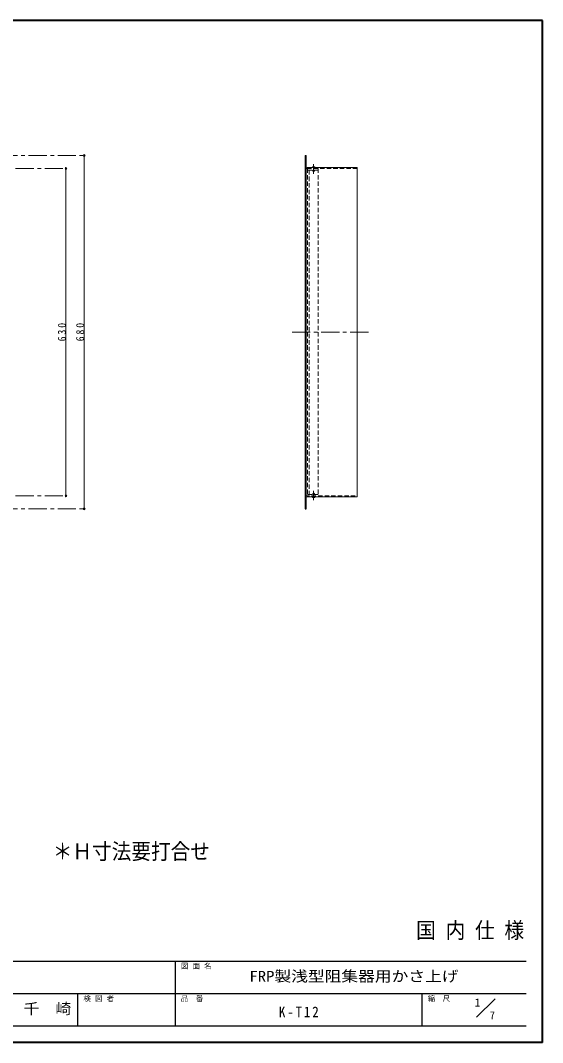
# Model space of a CAD drawing. Units: millimetres, scale not verified. Extents: x -1486 to 1349, y -951 to 1016.
# Drawn here: x 344 to 1349, y -951 to 1016 of the extents above; entities that cross this region are included whole.
import ezdxf
from ezdxf.enums import TextEntityAlignment as Align

# ---------------------------------------------------------------- set-up
doc = ezdxf.new("R2010")
doc.units = ezdxf.units.MM
doc.header["$LTSCALE"] = 7
doc.header["$PDMODE"] = 32
doc.header["$PDSIZE"] = 3.5
doc.linetypes.add('CHAIN1', pattern=[8, 5, -1, 1, -1])
doc.linetypes.add('DASHED1', pattern=[1.8, 1.2, -0.6])
doc.layers.add('0-0', color=7, linetype='Continuous', lineweight=18)
doc.styles.add('ＭＳ ゴシック', font='')
doc.styles.get('ＭＳ ゴシック').set_extended_font_data('MS Gothic')

msp = doc.modelspace()

# ---------------------------------------------------------------- linework, layer by layer
at = {"layer": '0-0', "color": 1, "lineweight": 40}
for p, q in [((1349.039, 1016.339), (-1485.961, 1016.339)), ((1349.039, -950.661), (1349.039, 1016.339)), ((1349.039, -950.661), (-1485.961, -950.661))]:
    msp.add_line(p, q, dxfattribs=at)
at = {"layer": '0-0', "color": 4, "linetype": 'CHAIN1', "lineweight": 9}
for p, q in [((192.039, 756.339), (467.039, 756.339)), ((167.039, 731.339), (432.039, 731.339)), ((908.539, 721.339), (908.539, 739.839)), ((867.039, 416.339), (1017.039, 416.339)), ((167.039, 101.339), (432.039, 101.339)), ((908.539, 111.339), (908.539, 92.839)), ((192.039, 76.339), (467.039, 76.339))]:
    msp.add_line(p, q, dxfattribs=at)
at = {"layer": '0-0', "color": 4, "lineweight": 9}
for p, q in [((467.039, 76.339), (467.039, 756.339)), ((432.039, 731.339), (432.039, 101.339))]:
    msp.add_line(p, q, dxfattribs=at)
at = {"layer": '0-0', "color": 5, "lineweight": 25}
for p, q in [((892.039, 756.339), (894.039, 756.339)), ((892.039, 756.339), (892.039, 76.339)), ((894.039, 76.339), (894.039, 756.339)), ((892.039, 76.339), (894.039, 76.339))]:
    msp.add_line(p, q, dxfattribs=at)
at = {"layer": '0-0'}
for p, q in [((896.039, 733.339), (992.039, 733.339)), ((992.039, 733.339), (992.039, 99.339)), ((896.039, 99.339), (992.039, 99.339)), ((1222.184, -902.016), (1257.539, -866.661))]:
    msp.add_line(p, q, dxfattribs=at)
at = {"layer": '0-0', "color": 4, "linetype": 'DASHED1', "lineweight": 9}
for p, q in [((896.039, 731.339), (992.039, 731.339)), ((897.039, 731.339), (897.039, 101.339)), ((897.039, 728.339), (917.039, 728.339)), ((900.039, 728.339), (900.039, 104.339)), ((906.85, 727.097), (906.539, 728.339)), ((910.228, 727.097), (910.539, 728.339)), ((917.039, 731.339), (917.039, 101.339)), ((909.258, 726.339), (907.82, 726.339)), ((892.039, 101.339), (992.039, 101.339)), ((897.039, 104.339), (917.039, 104.339)), ((906.85, 105.582), (906.539, 104.339)), ((909.258, 106.339), (907.82, 106.339)), ((910.228, 105.582), (910.539, 104.339))]:
    msp.add_line(p, q, dxfattribs=at)
at = {"layer": '0-0', "color": 6, "lineweight": 25}
for p, q in [((-1454.461, -794.161), (1317.539, -794.161)), ((642.539, -919.161), (642.539, -794.161)), ((1317.539, -856.661), (-107.461, -856.661)), ((455.039, -919.161), (455.039, -856.661)), ((1117.539, -919.161), (1117.539, -856.661)), ((1317.539, -919.161), (-1454.461, -919.161))]:
    msp.add_line(p, q, dxfattribs=at)
at = {"layer": '0-0', "color": 4, "linetype": 'DASHED1', "lineweight": 9}
for centre, radius, start, end in [((896.039, 735.339), 4, 180, 270), ((907.82, 727.339), 1, 194.03624, 270), ((909.258, 727.339), 1, 270, 345.96376), ((907.82, 105.339), 1, 90, 165.96376), ((909.258, 105.339), 1, 14.03624, 90)]:
    msp.add_arc(centre, radius, start, end, dxfattribs=at)
at = {"layer": '0-0'}
for centre, start, end in [((896.039, 735.339), 180, 270), ((896.039, 97.339), 90, 180)]:
    msp.add_arc(centre, 2, start, end, dxfattribs=at)
at = {"layer": '0-0', "color": 4, "lineweight": 9}
for centre, start, end in [((908.539, 731.089), 36.8699, 143.1301), ((908.539, 101.589), 216.8699, 323.1301)]:
    msp.add_arc(centre, 3.75, start, end, dxfattribs=at)
at = {"layer": '0-0', "color": 4}
for p in [(467.039, 756.339), (432.039, 731.339), (432.039, 101.339), (467.039, 76.339)]:
    msp.add_point(p, dxfattribs=at)

# ---------------------------------------------------------------- texts
at = {"layer": '0-0', "style": 'ＭＳ ゴシック'}
for s, height, width, p in [('＊Ｈ寸法要打合せ', 30.79, 0.9, (406.561, -607.357)), ('国 内 仕 様', 30.79, 0.9, (1105.789, -759.161)), ('FRP製浅型阻集器用かさ上げ', 20.53, 1.15, (784.914, -839.411)), ('千\u3000崎', 20.53, 1.1, (350.039, -901.911))]:
    msp.add_text(s, height=height, dxfattribs=dict(at, width=width)).set_placement(p, align=Align.BOTTOM_LEFT)
for s, height, p in [('図 面 名', 10.26, (653.039, -811.661)), ('検 図 者', 10.26, (465.539, -874.161)), ('品\u3000番', 10.26, (653.039, -874.161)), ('縮\u3000尺', 10.26, (1128.039, -874.161)), ('1', 15.4, (1218.628, -885.927)), ('7', 15.4, (1247.132, -910.693))]:
    msp.add_text(s, height=height, dxfattribs=at).set_placement(p, align=Align.BOTTOM_LEFT)
at = {"layer": '0-0', "char_height": 15.4, "attachment_point": 7, "rotation": 90, "style": 'ＭＳ ゴシック'}
for s, insert in [('\\T1.38;\\W0.9;630', (432.039, 398.839)), ('\\T1.38;\\W0.9;680', (467.039, 398.839))]:
    msp.add_mtext(s, dxfattribs=dict(at, insert=insert))
at = {"layer": '0-0', "insert": (841.539, -901.911), "char_height": 20.53, "attachment_point": 7, "style": 'ＭＳ ゴシック'}
msp.add_mtext('\\T1.28;\\W0.9;K-T12', dxfattribs=at)

doc.saveas('drawing.dxf')
